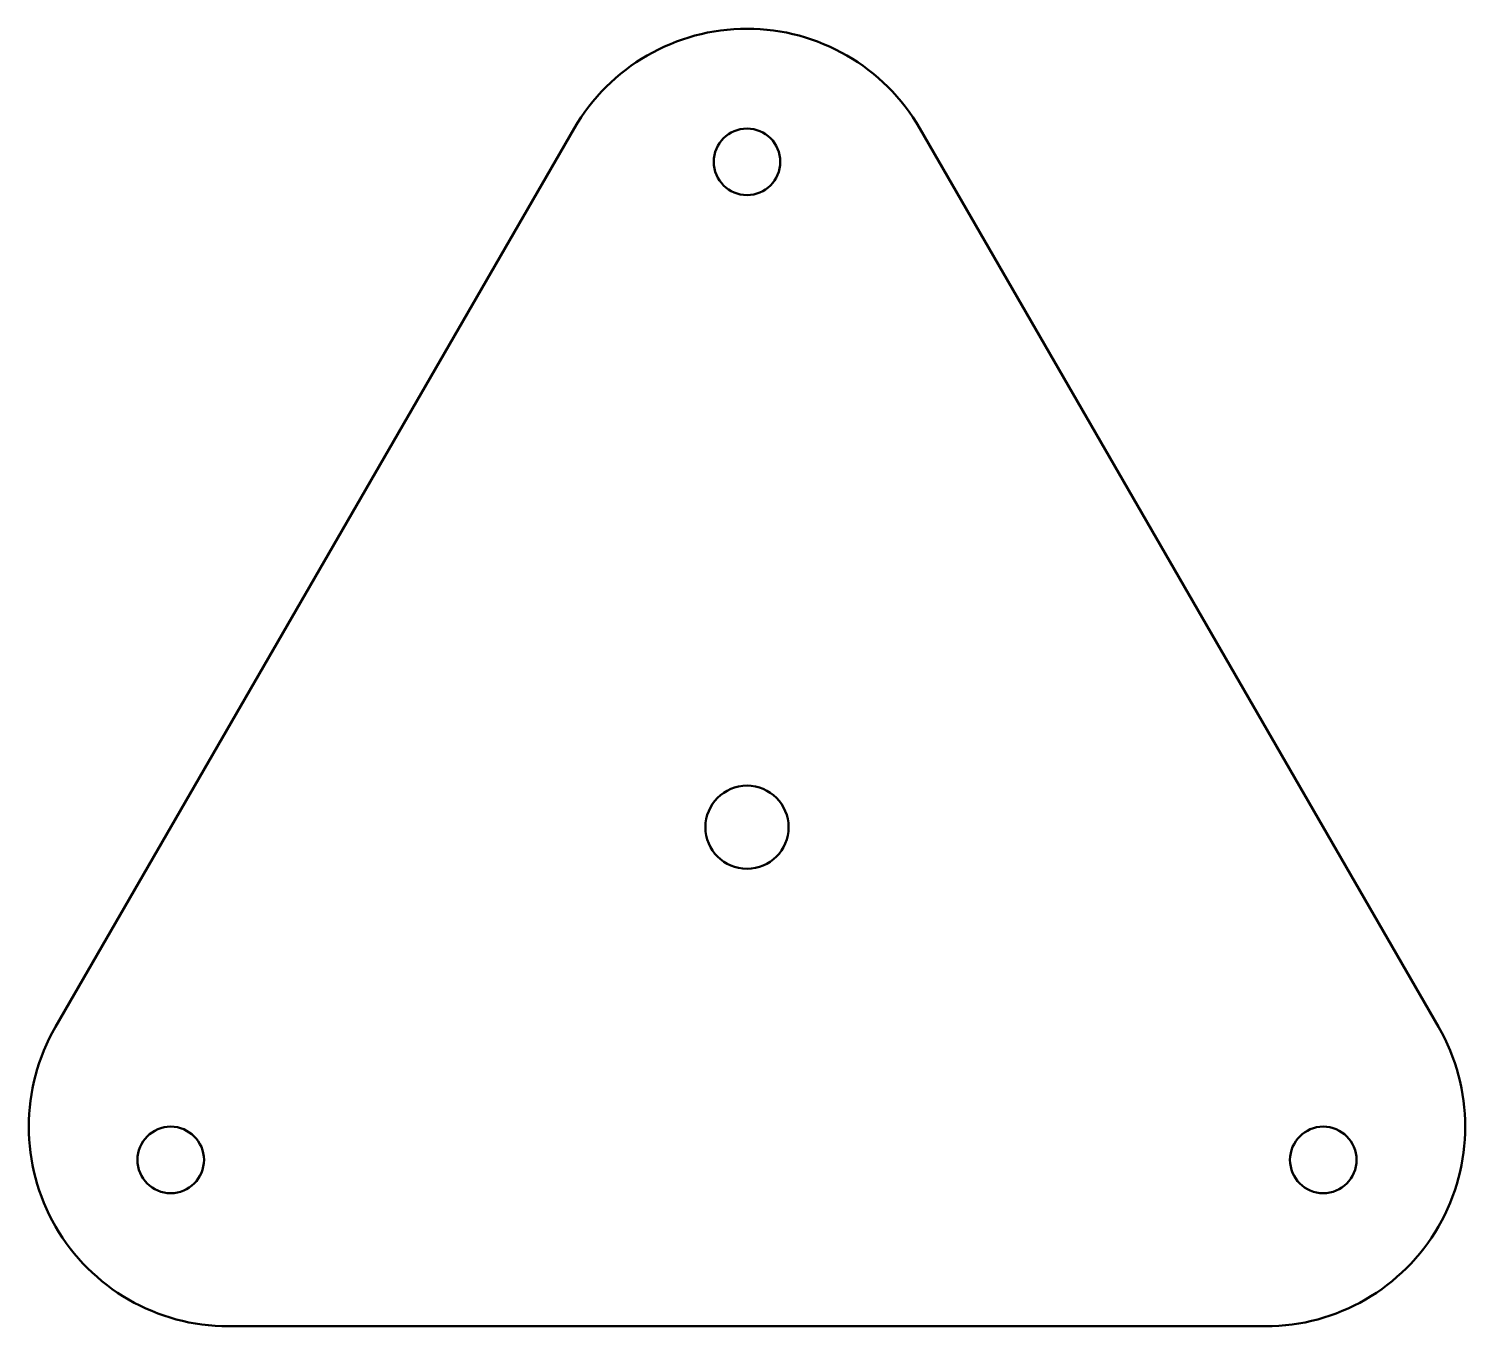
# Model space of a CAD drawing. Header units: inches. Extents: x 0.23 to 5.63, y 6.91 to 11.79.
import ezdxf

# ---------------------------------------------------------------- set-up
doc = ezdxf.new("R2010")
doc.units = ezdxf.units.IN
doc.header["$MEASUREMENT"] = 0
doc.layers.add('Visible (ANSI)', color=7, linetype='Continuous', lineweight=50)

msp = doc.modelspace()

# ---------------------------------------------------------------- linework, layer by layer
at = {"layer": 'Visible (ANSI)'}
for p, q in [((2.2789, 11.4147), (0.3304, 8.0397)), ((5.5265, 8.0397), (3.578, 11.4147)), ((0.9799, 6.9147), (4.877, 6.9147))]:
    msp.add_line(p, q, dxfattribs=at)
for centre, radius in [((2.9285, 11.2897), 0.125), ((2.9285, 8.7897), 0.1562), ((0.7634, 7.5397), 0.125), ((5.0935, 7.5397), 0.125)]:
    msp.add_circle(centre, radius, dxfattribs=at)
for centre, start, end in [((2.9285, 11.0397), 30, 150), ((0.9799, 7.6647), 150, 270), ((4.877, 7.6647), 270, 30)]:
    msp.add_arc(centre, 0.75, start, end, dxfattribs=at)

doc.saveas('drawing.dxf')
